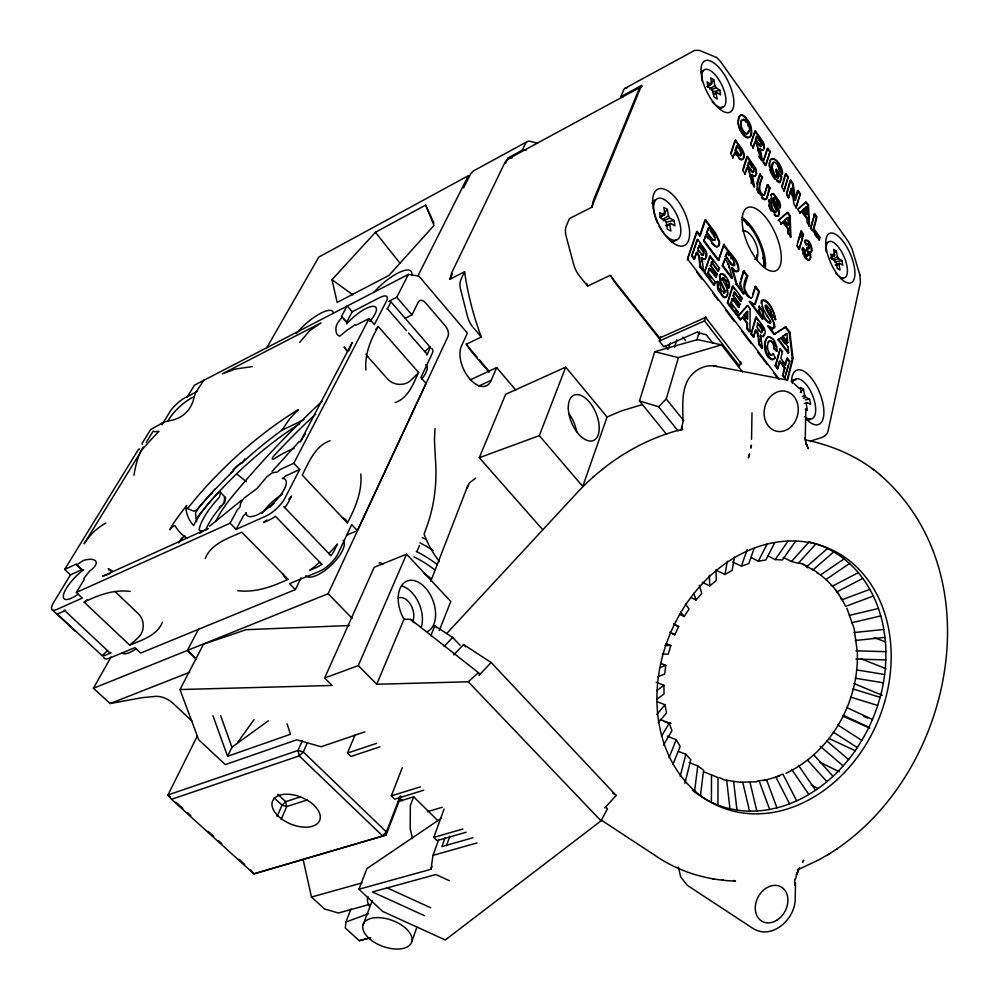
<?xml version="1.0" encoding="UTF-8"?>
<svg xmlns="http://www.w3.org/2000/svg" width="999" height="999" viewBox="0 0 999 999"><rect width="100%" height="100%" fill="white"/><g stroke="black" fill="none" stroke-linecap="round" stroke-linejoin="round"><path stroke-width="1.5" d="M868.88 727.222A139.161 123.102 -70.1 0 1 861.787 740.384L857.317 747.589A139.211 122.69 -73.1 0 1 848.588 759.527L843.181 765.908A139.273 121.903 -75.8 0 1 833.029 776.31L826.885 781.68A139.348 120.767 -77.9 0 1 815.571 790.209L808.865 794.455A139.385 119.356 -79.6 0 1 796.702 800.836L789.61 803.82A139.46 117.732 -80.8 0 1 776.935 807.854L769.655 809.452A139.448 115.872 -81.4 0 1 756.83 810.988L749.562 811.138A139.473 113.911 -81.6 0 1 736.975 810.077L729.944 808.753A139.485 111.876 -81.4 0 1 717.956 805.094L718.019 777.547L704.283 772.027M717.956 805.094L711.4 802.284L711.513 774.7M749.949 331.543L750.124 308.791L747.627 305.494L737.624 316.496L740.172 319.855L742.956 316.995L747.539 323.027L747.452 328.246L749.949 331.543L749.287 331.83L746.777 328.534L746.877 323.314L742.294 317.282L740.172 319.855M746.965 318.219L747.09 311.501M751.548 439.285L751.985 412.837M771.615 355.07L773.263 353.658L775.286 357.792L772.464 359.715A7.992 3.559 67.1 0 1 769.717 358.404C762.412 354.358 762.374 330.981 772.951 338.761A10.227 4.533 67.1 0 1 774.6 341.034L776.835 346.778L777.097 350.849L776.435 351.136L776.46 350.037M781.755 174.326L782.367 174.026C783.978 165.335 768.156 148.052 769.892 167.233A10.065 4.108 65.2 0 0 770.416 169.468A10.39 4.246 65.2 0 0 772.339 174.063L772.951 175.137A14.048 5.732 65.2 0 0 775.761 179.021L780.194 182.43L781.817 176.786L776.485 169.331L775.861 169.63L781.206 177.085L779.582 182.73M794.704 885.114L794.842 878.883M795.516 882.929L795.192 898.039C796.041 918.605 771.628 941.27 752.172 927.921L687.275 885.314L680.669 876.947L678.471 867.169M805.843 408.991L805.256 438.898L806.655 445.017L805.768 442.832L808.303 448.613L806.268 444.38M880.144 697.314A139.061 122.989 -63.8 0 0 883.403 682.804L884.639 674.487A139.023 122.328 -60.9 0 0 885.801 659.914L885.901 651.673A139.048 121.403 -58.3 0 0 884.939 637.412L883.815 629.457A138.998 120.117 -56.2 0 0 880.768 615.908L878.433 608.491A139.023 118.594 -54.6 0 0 873.338 596.041L869.867 589.36A139.023 116.821 -53.6 0 0 862.836 578.396L858.316 572.652A139.036 114.897 -53.1 0 0 849.512 563.511L844.055 558.891A139.036 112.862 -53 0 0 833.728 551.86L827.484 548.513A139.036 110.789 -53.4 0 0 815.908 543.856L812.512 542.832M776.435 351.136L773.963 348.738L773.738 346.066A4.72 2.098 67.1 0 0 773.176 344.355A4.383 1.936 67.1 0 0 772.065 342.47L771.653 341.945A4.833 2.135 67.1 0 0 770.366 340.946L768.955 341.009L768.056 342.232M777.097 350.849L774.625 348.464L774.4 345.779A4.72 2.085 67.1 0 0 773.838 344.081M779.907 206.993L778.396 200.712L773.363 194.268A6.256 2.597 65.4 0 0 772.215 193.893L771.103 194.53A8.154 3.384 65.5 0 0 770.778 195.255M769.842 320.766L770.092 321.591A2.173 0.949 66.7 0 1 770.167 322.552A2.56 1.124 66.7 0 1 769.717 323.251C765.321 321.566 762.437 315.859 762.324 311.164L758.616 306.518L759.265 306.231L759.215 308.304A9.565 4.208 66.6 0 0 760.314 313.236L763.149 318.868L749.887 301.273L753.858 304.245A7.23 3.197 66.4 0 0 755.344 303.958L759.415 291.546L755.581 286.426L754.932 286.725L758.765 291.845L754.695 304.245A7.23 3.197 66.4 0 1 753.196 304.533L749.225 301.573L762.487 319.156L759.652 313.524M779.744 208.017L780.544 206.119L779.682 201.898L773.988 193.968A6.256 2.585 65.4 0 0 772.839 193.594L771.727 194.231A8.154 3.372 65.5 0 0 771.303 195.379L771.952 200.137L776.685 209.802A2.31 0.962 65.5 0 1 776.86 210.976C776.011 213.848 773.126 209.428 772.602 208.229A4.52 1.873 65.5 0 1 772.002 206.818L771.578 203.122L769.155 200.037L768.531 200.337L770.953 203.421L771.378 207.118A4.508 1.886 65.5 0 0 771.977 208.516C772.502 209.715 775.374 214.148 776.235 211.276M769.143 162.849L769.13 166.483M761.45 145.23L760.951 146.478A2.635 1.074 64.8 0 1 760.077 146.229L755.394 140.035L756.443 136.688L757.055 136.376L761.6 143.044A2.747 1.124 64.8 0 1 761.875 143.794A2.498 1.024 64.8 0 1 762 144.268L761.563 146.166A2.635 1.074 64.8 0 1 760.689 145.916L756.006 139.735L757.055 136.376M741.083 154.258L740.534 155.694A3.534 1.474 64.7 0 1 739.522 155.557A3.372 1.411 64.7 0 1 738.91 155.045L735.239 150.225L736.6 146.041L737.225 145.729L740.621 150.574A3.759 1.573 64.7 0 1 741.32 152.023A3.571 1.498 64.7 0 1 741.508 152.61A3.372 1.411 64.7 0 1 741.683 153.446A3.546 1.486 64.7 0 1 741.708 153.946L741.158 155.382A3.534 1.474 64.7 0 1 740.147 155.245A3.372 1.411 64.7 0 1 739.535 154.733L735.863 149.912L737.225 145.729M350.949 909.015L345.904 922.015L345.329 928.009L359.203 940.696L369.63 938.036M767.045 345.966L767.007 348.988M726.523 296.503L724.862 297.64A6.831 3.084 66.1 0 1 722.951 296.89L717.707 289.398L717.07 281.706L717.744 281.406L720.217 284.378L720.953 289.523L724.312 292.969A4.033 1.823 66 0 0 724.837 292.732L725.249 291.096A2.36 1.061 66.1 0 0 725.124 290.459L720.541 280.781L720.204 275.274A8.929 4.008 66 0 1 720.803 274.138C724.512 272.14 727.085 278.371 728.546 280.869A6.681 2.997 66 0 1 729.295 283.204L729.495 286.626L728.633 288.024L726.173 285.077L726.148 282.867A2.885 1.299 66 0 0 725.636 281.381L723.663 278.671A3.984 1.786 66 0 0 722.939 278.159L722.714 278.059A2.035 0.912 65.9 0 0 722.19 278.184L722.015 278.534A2.385 1.074 65.9 0 0 722.027 279.795A2.547 1.149 65.9 0 0 722.152 280.269M729.295 287.724L726.835 284.777L726.81 282.567A2.885 1.299 66 0 0 726.298 281.081L724.325 278.359A3.984 1.786 66 0 0 723.601 277.847L723.376 277.759A2.035 0.912 65.9 0 0 722.851 277.884L722.677 278.234A2.385 1.074 65.9 0 0 722.689 279.483A2.547 1.149 65.9 0 0 722.914 280.232C724.874 284.84 731.493 293.394 725.524 297.34A6.831 3.084 66.1 0 1 723.613 296.591L718.368 289.098L717.744 281.406M802.946 248.626L804.545 250.512L804.869 253.609A2.61 1.074 66.2 0 0 805.469 254.857L805.656 255.12A2.735 1.124 66.2 0 0 806.63 256.031L807.804 255.457L808.016 253.446A3.347 1.386 66.2 0 0 807.729 252.248M805.806 258.579A6.681 2.76 66.2 0 0 807.067 259.678L807.866 260.052A8.267 3.409 66.2 0 0 809.202 259.977L810.289 257.817L809.814 254.121A5.07 2.085 66.2 0 0 808.815 251.873L809.427 251.586A5.07 2.085 66.2 0 1 810.439 253.846L810.913 257.53L809.814 259.69A8.267 3.409 66.2 0 1 808.491 259.765L807.691 259.403A6.681 2.76 66.2 0 1 806.43 258.291L802.971 251.411A8.317 3.422 66.2 0 1 802.697 249.513L802.771 247.402L805.169 250.225L805.494 253.321A2.61 1.074 66.2 0 0 806.093 254.57L806.28 254.845A2.735 1.124 66.2 0 0 807.254 255.756L808.428 255.182L808.641 253.159A3.347 1.374 66.2 0 0 808.353 251.973A2.285 0.937 66.2 0 0 808.116 251.361A2.448 0.999 66.2 0 0 807.629 250.524L806.593 249.388L806.493 250.187M769.155 200.037L769.342 204.982A7.355 3.059 65.5 0 0 770.179 207.555L776.248 215.809A6.943 2.897 65.5 0 0 777.559 216.221L777.921 216.159A8.679 3.609 65.5 0 0 778.795 215.484L779.395 212.4A6.981 2.91 65.5 0 0 778.795 209.453L774.125 199.912A2.635 1.086 65.4 0 1 773.875 199.188A2.148 0.887 65.4 0 1 773.763 198.289L773.975 197.727A1.861 0.774 65.4 0 1 774.462 197.69L777.11 200.774L777.971 204.67L780.369 207.717M434.99 428.596L434.44 439.772L435.364 458.341A257.705 193.769 29.9 0 1 426.573 527.247L424.088 534.078A125.15 97.952 18.2 0 0 434.278 554.445L439.335 561.663M699.412 795.416L694.517 791.882L697.752 765.933L689.085 762.474M146.179 442.557L153.209 431.143A35.727 10.127 -42.8 0 0 157.879 431.406L158.978 431.256A174.775 54.108 -43 0 0 142.045 449.737L84.116 543.768C89.573 535.364 96.803 527.847 105.744 523.176M795.666 878.733L796.927 873.326L796.378 875.062L799.562 867.844L798.001 869.667L818.93 859.814L828.77 854.145M453.733 654.894L463.573 644.555L491.146 662.512L616.158 795.466L604.845 807.866L605.619 806.817L607.492 808.79L601.036 820.853L445.292 939.972L382.704 911.45L358.903 889.247L430.981 869.28L433.017 855.344L438.573 839.897M660.876 663.461L665.846 665.359L664.622 674.125L657.517 676.822M761.738 300.05C769.205 301.486 774.924 312.175 775.037 319.792L775.686 319.505C769.442 291.708 751.273 294.905 770.753 321.303A2.173 0.949 66.8 0 1 770.816 322.265A2.56 1.124 66.7 0 1 770.366 322.977C765.971 321.266 763.086 315.572 762.986 310.876L759.265 306.231M133.966 475.274C135.527 465.771 138.374 453.446 143.419 447.065M727.21 294.106L726.91 295.579M740.084 281.718L740.097 286.301M716.246 570.342L725.062 574.475L727.297 561.213M734.452 557.155L732.142 570.429L725.062 574.475M224.176 501.098L224.6 498.726M764.36 333.703L763.174 336.613L760.651 336.176M728.633 288.024L728.771 284.253M761.213 300.961L761.188 303.471M705.756 257.705L705.843 253.222M753.571 171.503L752.971 172.465A2.66 1.111 65 0 1 752.185 172.19L747.402 165.946L748.488 162.475L749.113 162.163L753.745 168.893A2.797 1.161 65 0 1 754.033 169.668L753.596 172.153A2.66 1.111 65 0 1 752.809 171.878L748.026 165.634L749.113 162.163M734.228 265.235C730.981 268.107 727.821 257.255 725.311 256.431L727.172 252.223C735.714 259.765 739.21 275.886 725.961 256.131L727.172 252.223M786.912 380.669L792.369 358.778L789.21 332.48L785.226 327.16L773.988 334.403L767.682 326.036L771.84 329.158M787.587 380.394L793.031 358.504L789.859 332.205L785.876 326.873L785.226 327.16M756.693 183.841L759.128 175.612M785.851 374.2L787.986 365.696M818.905 240.147L820.129 237.462L813.898 228.796L816.945 216.933L814.709 213.798L810.776 226.898M785.451 378.171L783.154 375.162L785.039 367.707L780.069 361.176L779.407 361.451L784.377 367.994L782.492 375.437L784.789 378.446L789.709 361.176L787.437 358.179L786.787 358.454L785.089 365.159L787.437 358.179M684.877 783.303L690.821 759.677A109.378 56.581 72 0 1 685.851 754.22L678.446 751.41M680.232 776.31L685.863 754.17M738.336 118.144L738.211 125.062M780.069 361.176L777.497 368.881L779.407 361.451M777.497 368.881L775.187 365.846L780.231 348.639L782.517 351.648L780.793 358.354L785.751 364.885M819.53 239.872L811.026 228.047L814.709 213.798M778.171 368.606L775.861 365.572L780.231 348.639M820.129 237.462L819.517 237.75L813.286 229.071L816.333 217.22L814.098 214.086M748.513 130.944L746.79 133.928A6.831 2.81 64.5 0 1 745.254 133.679A5.919 2.435 64.5 0 1 743.893 132.555A7.243 2.985 64.5 0 1 742.557 130.794L741.133 127.934A6.956 2.86 64.5 0 1 740.421 125.087L741.071 120.604L743.393 119.418M802.547 238.137L799.088 249.201L802.547 238.137L800.249 234.952L799.625 235.24L801.922 238.424M802.959 234.49L802.322 236.925L803.583 234.203L801.285 231.019L800.661 231.306L802.959 234.49L803.583 234.203M797.839 241.97L799.275 236.588M796.777 246.016L800.249 234.952M800.024 233.741L801.285 231.019M467.207 488.024L469.355 482.929L475.786 478.046M796.265 206.693L800.336 193.681L798.076 190.509L797.464 190.797L794.879 200.2L792.494 183.853L790.109 180.507L790.721 180.22L793.106 183.554L795.491 199.912L798.076 190.509M795.878 208.104L800.336 193.681M223.976 502.285L223.301 503.371M753.421 337.25L756.056 329.807L758.328 333.841L759.727 344.38L762.487 348.002L761.825 348.289L759.065 344.667L757.667 334.128L755.394 330.107L753.421 337.25L751.061 334.153L755.731 317.382L756.393 317.095L763.985 327.697A4.833 2.148 66.8 0 1 764.597 329.233C766.245 332.043 764.235 339.585 760.576 335.202L760.227 336.476M786.912 195.642L788.461 197.777L791.046 188.486M788.461 197.777L791.67 188.199L794.018 204.37L796.49 207.817M751.061 334.153L756.393 317.095M786.55 193.169L790.109 180.507M790.721 180.22L786.762 194.281L789.073 197.49M740.734 361.875L739.535 366.183L704.507 320.866L705.831 316.621M784.277 190.809L788.261 176.773L785.963 173.564L781.967 187.587L784.277 190.809L783.666 191.109M752.796 294.205L754.083 289.71M755.581 286.426L752.434 297.215L750.973 298.127L747.801 295.042L744.779 289.46L744.592 286.763L747.677 275.874L743.805 270.692L740.634 279.558M784.053 189.698L788.261 176.773M781.742 186.488L785.351 173.863L787.649 177.06M741.333 300.974L734.627 292.108L733.965 292.407L740.671 301.273L742.132 298.226L733.066 286.226L732.404 286.526L727.434 303.134L736.825 315.459L738.298 312.35L731.343 303.197L732.729 298.489L739.085 306.855L738.423 307.143L732.067 298.776L732.729 298.489M782.367 174.026L779.907 171.341L778.795 166.845A5.982 2.435 65.1 0 0 777.622 164.885L775.436 162.575A6.319 2.572 65.1 0 0 773.913 162.188C769.68 164.448 771.578 170.954 773.738 174.213A7.617 3.109 65.2 0 0 775.049 175.961L777.684 178.022L778.833 175.886L775.798 171.653L776.485 169.331M777.684 178.022L778.833 175.886M747.677 275.874L747.027 276.174C742.157 282.542 742.781 296.091 751.385 298.276M738.423 307.143L739.897 304.071L733.553 295.716L734.627 292.108M739.085 306.855L739.897 304.071M740.671 301.273L742.132 298.226M721.503 344.855L697.427 339.598L654.757 351.71L639.472 400.986L658.566 406.743L666.258 398.951L678.421 357.617L721.503 344.855L742.457 371.94M764.809 192.919L767.17 184.94L767.794 184.64L770.154 187.899L769.53 188.199C767.594 190.097 768.331 202.635 762.899 199.038M770.154 187.899L766.595 198.913L764.16 199.188L758.978 192.819L756.992 186.776L760.139 174.038L762.512 177.322C760.314 182.705 757.279 190.285 762.886 194.793M767.794 184.64L764.535 194.967A3.447 1.436 65.3 0 1 764.085 195.292L763.436 195.155A3.447 1.436 65.3 0 1 762.974 194.805M743.805 270.692L740.471 283.878L742.719 291.159A15.659 6.918 66.2 0 0 744.18 293.718L736.875 284.016L732.392 267.894L731.743 268.194L736.213 284.315L743.518 294.006A15.659 6.918 66.2 0 1 742.07 291.458L741.408 290.097M733.291 306.93L730.669 303.484L732.067 298.776M733.965 292.407L732.891 296.016L733.553 295.716M727.434 303.134L733.066 286.226M763.011 162.387L767.844 148.189L770.167 151.448L765.359 165.659L763.798 163.474M762.512 177.322L761.887 177.635C759.69 183.004 756.643 190.597 762.262 195.092A3.459 1.449 65.3 0 0 762.811 195.467L764.347 194.33M770.167 151.448L765.983 165.347L763.636 162.075M665.871 643.531L670.804 645.554L668.269 654.17L662.325 654.058M763.86 159.603L767.232 148.501L769.555 151.748M718.693 271.041L711.85 262L711.188 262.312L718.031 271.341L719.53 268.306L710.301 256.081L709.64 256.393L704.37 272.839L713.935 285.389L715.471 282.317L708.366 272.977L709.852 268.319L716.32 276.835L715.646 277.148L709.178 268.619L709.852 268.319M722.364 265.946L725.137 258.803L728.92 264.86L732.217 277.847L731.568 278.147L722.364 265.946L725.137 258.803M716.32 276.835L717.17 274.088L710.714 265.572L711.85 262M696.84 339.935L699.362 331.83M753.283 146.741L754.67 142.345L755.294 142.033L757.042 144.63A3.584 1.474 64.8 0 1 757.717 146.179L759.565 156.418L762.362 160.315L761.75 160.614L758.94 156.718L759.565 156.418M745.117 173.202L746.653 168.332L747.277 168.019L749.075 170.654A3.646 1.536 64.9 0 1 749.762 172.228L751.61 182.705L754.47 186.651L753.845 186.95M752.834 148.214L755.294 142.033M744.742 174.425L747.277 168.019M718.83 259.203L724.05 244.318C728.196 252.685 739.485 259.728 738.785 270.205A6.606 2.922 65.9 0 1 738.136 271.316L735.726 271.041L732.392 267.894M715.896 246.728A8.891 3.959 65.4 0 0 716.733 246.953L718.318 246.154L718.943 243.868A7.018 3.122 65.4 0 0 718.693 241.383L716.146 235.277L704.919 219.955L705.581 219.643L715.659 233.229L719.355 241.084A7.018 3.122 65.4 0 1 719.592 243.569L718.98 245.854L717.394 246.641A8.891 3.959 65.4 0 1 716.096 246.216A12.575 5.594 65.3 0 1 713.298 243.906L706.318 234.952L705.656 235.264L703.708 241.221L718.368 260.664L724.05 244.318M750.886 143.531L754.37 132.492M742.756 169.655L746.378 158.217M750.449 144.905L755.431 130.807L763.248 142.183A4.77 1.948 64.8 0 1 763.923 143.694L764.46 148.277L762.736 150.437M753.671 185.689L751.598 174.65L753.321 175.437A6.069 2.535 65 0 0 754.37 176.111A5.844 2.435 65 0 0 755.269 176.236L756.743 173.676L756.118 169.505A4.845 2.023 65 0 0 755.444 167.969L747.452 156.481L742.944 170.779L745.366 174.113M843.069 715.222L868.918 727.247L872.439 719.48A139.123 123.252 -66.9 0 0 877.671 705.444L880.119 697.302L852.896 688.948M711.251 277.947L707.704 273.289L709.178 268.619M704.37 272.839L710.301 256.081M674.475 347.078L676.835 339.785M735.102 152.285L732.742 157.917L735.102 152.285C736.513 154.483 742.12 163.861 744.205 157.367C745.167 150.387 738.686 145.404 735.564 140.022L734.952 140.335C737.699 144.218 748.838 156.406 740.896 159.965M668.468 348.489L670.379 342.657M714.61 240.272C711.063 241.808 708.953 233.991 706.53 232.605L708.716 227.61C716.832 234.353 718.293 249.45 707.18 232.292L708.716 227.61M703.708 241.221L706.318 234.952M694.118 259.365L697.077 252.085L699.437 256.256L700.711 266.845L703.608 270.654L702.946 270.954L700.049 267.158L698.776 256.568L696.415 252.397L694.118 259.365L691.645 256.119L697.065 239.772L697.727 239.46L705.694 250.549A4.958 2.248 65.4 0 1 706.305 252.135C708.129 255.232 705.394 262.412 701.835 257.767L701.173 258.079M699.288 245.392L697.976 249.363L702.247 254.757A2.585 1.174 65.4 0 0 703.096 255.182A2.835 1.286 65.4 0 0 703.333 255.132L704.058 252.934A2.66 1.199 65.4 0 0 703.608 251.411A3.384 1.536 65.4 0 0 702.759 250.012L699.288 245.392L697.752 248.351M730.756 153.122L734.477 141.758M735.564 140.022L730.918 154.221L733.366 157.605M699.662 235.851L700.324 235.539L697.252 231.468L696.59 231.78L699.662 235.851L704.445 221.403M700.324 235.539L705.581 219.643M691.645 256.119L697.727 239.46M712.774 343.107L706.33 334.802L696.64 332.28L663.873 346.803L659.315 341.046L660.726 336.8M687.737 258.329L696.59 231.78M687.237 259.802L697.252 231.468M732.704 562.025L741.445 566.146L747.165 549.612M607.067 417.008L582.767 486.451L539.31 435.639L565.734 367.12L607.067 417.008L621.428 410.889L642.207 404.645M754.12 548.376L748.813 563.536L741.445 566.146M411.75 941.72L416.958 927.072M446.491 845.678L449.862 836.2M444.992 837.961L441.908 846.603L472.927 837.761M430.981 869.28L432.018 866.37M466.158 832.229L437.038 840.609L433.778 837.424L444.056 809.053M348.776 350.861L352.197 342.495L300.15 441.983L305.282 434.09M437.849 820.616L413.673 796.802L410.327 805.606L410.214 828.795L412.512 838.561M362.949 925.186L372.327 900.499M400.949 796.353L386.026 835.077L253.921 873.863L171.516 799.312L167.969 794.967L197.365 735.901M162.362 622.315C157.168 635.626 141.596 640.159 129.695 645.129L84.178 602.197A39.798 12.288 -44.8 0 0 87.2 599.675M430.756 581.306L468.019 485.127M400.224 796.078L386.388 831.955L386.026 835.077L253.921 873.863L250.437 869.605M358.903 889.247L366.933 868.568L441.496 818.156M423.738 790.197L394.655 799.188L391.296 795.903L402.31 767.669M205.294 558.391C211.276 543.543 228.496 538.161 241.758 532.192L288.037 579.295C272.452 586.7 255.245 592.857 237.712 590.684M439.248 630.506L450.811 601.498L406.568 554.158L374.175 567.307L324.638 678.009L332.118 685.451L179.982 689.547L198.714 739.797L225.299 764.597L296.765 739.797L321.129 746.753L364.86 731.855M673.001 764.285L680.157 746.378L676.236 739.76L667.295 736.151M419.455 545.466L416.97 551.598M430.806 635.739L434.79 625.811L452.697 637.474L460.089 645.292M669.03 757.629L676.236 739.76M680.931 430.419L682.966 422.115C683.066 405.319 679.894 383.616 695.104 371.665C701.123 366.708 709.477 364.435 717.082 366.533M806.593 249.388L807.404 247.402L809.302 248.526L809.615 246.666A2.198 0.899 66.2 0 0 809.34 245.766A1.948 0.799 66.2 0 0 809.14 245.292L809.015 245.08A2.597 1.061 66.2 0 0 808.765 244.68A2.198 0.899 66.2 0 0 807.966 243.943L806.243 244.892L804.782 242.507M542.544 529.495L479.295 457.717L505.644 394.293L565.734 367.12M796.99 873.238L798.613 869.642M379.957 746.815L350.936 756.468L347.477 753.071L355.132 734.814M324.638 678.009L358.291 665.596L376.723 684.253L404.033 619.168A27.273 17.133 69.3 0 1 404.283 582.654A27.273 17.133 69.3 0 1 431.593 597.277A27.273 17.133 69.3 0 1 427.335 631.643M623.276 96.816A192.57 89.423 65.6 0 0 620.829 96.666L623.601 90.097A14.935 6.681 63.1 0 1 627.085 87.837M515.809 390.097L496.665 367.582L491.208 380.319L478.608 386.113M358.291 665.596L406.568 554.158M281.169 819.292L286.75 806.543L285.664 801.66L277.797 794.267M307.068 743.443L303.309 751.96L299.225 755.893L171.516 799.312M277.048 816.495L282.03 805.182L285.664 801.66L300.449 796.902M302.422 740.509L298.002 750.449L299.225 755.893L382.455 835.801L386.388 831.955L303.309 751.96L298.002 750.449L167.969 794.967L170.255 797.04M669.992 632.579L674.874 634.752L678.646 626.573L673.676 623.888M203.946 380.082L195.305 393.219A22.015 6.244 -42.8 0 1 194.156 396.803C191.808 410.214 181.656 419.343 168.244 420.879A22.015 6.244 -42.8 0 1 164.523 421.803L150.612 429.582L141.97 443.656L142.42 444.455M346.703 535.114L357.355 530.594L425.961 383.366L420.891 377.585L432.03 353.908A16.096 5.557 -41.1 0 0 431.356 348.426M191.845 720.928L173.676 703.908A32.455 24.363 71.1 0 0 154.62 696.453L141.995 697.677L110.127 703.533L93.444 688.286L328.134 593.731L447.989 336.463A8.004 4.545 63.8 0 0 445.354 325.974L425.686 302.984A8.079 4.608 63.2 0 0 418.381 301.923L411.975 314.86L405.045 318.331M806.243 244.892L807.354 244.231M330.082 440.771C315.122 445.766 308.816 462.387 302.26 475.124L347.377 522.902C355.394 507.967 362.275 491.333 360.826 474.026M375.761 329.295A38.124 12.013 -41.2 0 0 378.346 326.561L418.593 372.49C413.349 383.678 408.141 398.401 395.055 402.572M481.293 337.038A185.477 95.155 65.3 0 1 464.61 271.778L460.889 279.62A15.672 8.604 63.6 0 0 460.626 289.423L467.532 316.558A15.697 8.666 64.1 0 0 473.039 327.297L481.293 337.038L466.121 344.293L477.222 357.305M505.531 163.399L508.216 157.805L522.327 150.15L525.462 143.556A14.386 7.118 62.5 0 1 530.469 141.371L537.562 143.294M212.924 715.659L227.597 756.293L231.918 747.24L268.256 720.841M452.335 273.776L449.65 279.37L464.61 271.778M103.746 657.267A16.871 5.694 -45.4 0 0 109.44 658.191L134.877 647.664L140.609 653.071L295.379 589.585L301.086 577.797M418.032 275.687L468.369 175.674L318.806 257.08L266.258 348.639M463.661 187.837L470.666 173.913L473.264 171.016L526.985 141.746M738.661 117.308L740.072 115.484A12.175 5.007 64.5 0 1 742.269 115.397L745.341 117.795L748.676 122.677A9.915 4.071 64.5 0 1 750.137 126.061C751.473 129.62 752.434 138.037 747.027 138.012M388.449 301.473L396.765 297.227L408.416 274.375L418.843 276.061L467.37 333.129L461.625 345.741A24.426 13.736 64.8 0 0 469.542 378.609A24.426 13.736 64.8 0 0 491.208 380.319M378.346 326.561C370.579 339.585 364.548 354.508 365.934 369.942M387.113 309.44L389.473 304.832A16.334 5.145 -41 0 0 390.459 301.298L429.895 346.84A16.109 5.532 -41.1 0 1 429.033 350.449L426.823 355.12A32.055 11.039 -41.3 0 0 424.762 351.673L408.554 333.004M369.78 321.491A23.514 7.355 -41.2 0 0 372.34 306.381A23.514 7.355 -41.2 0 0 346.628 323.913A2.06 0.637 -41.3 0 0 346.953 322.577A2.06 0.637 -41.3 0 1 346.815 321.878L352.222 311.738L379.595 297.665A16.359 5.107 -41 0 1 386.376 301.261L374.375 324.563L369.106 318.556L293.806 463.249L299.7 469.493L284.99 498.064A18.506 6.419 -43.3 0 1 265.834 516.133L236.164 529.383L230.107 523.226L76.374 592.457L82.33 598.076L57.068 609.353A17.17 5.245 -44.9 0 1 53.759 602.247L70.43 574.9L81.394 569.855A2.148 0.649 -44.6 0 1 82.105 570.029A2.148 0.649 -44.6 0 0 83.529 569.755A24.538 7.517 -44.7 0 0 63.486 594.88A24.538 7.517 -44.7 0 0 78.484 593.955M751.148 557.542L758.328 561.151L767.344 543.681M179.982 689.547L203.509 644.18L246.129 629.682L349.5 625.536M774.824 542.594L765.758 560.039L758.328 561.151M195.854 658.566L187.387 650.436L198.539 629.183M196.691 521.678A241.071 81.356 -41.4 0 1 195.604 512.774L197.49 509.415A170.292 59.553 -43.3 0 1 232.705 471.578L236.563 466.296L242.108 462.762A170.292 59.553 -43.3 0 1 281.893 430.244L303.983 419.642M236.164 529.383L243.057 516.458A2.323 0.799 -43.5 0 1 244.505 514.81A2.323 0.787 -43.5 0 0 246.141 512.537A26.236 8.991 -43.2 0 0 272.44 504.058A26.236 8.991 -43.2 0 0 282.342 478.434A2.31 0.787 -42.9 0 0 284.703 476.935A2.31 0.787 -42.9 0 1 286.426 475.599L299.7 469.493M769.779 160.502C775.624 154.87 781.455 167.695 781.78 173.114M230.107 523.226L237.05 510.314A2.335 0.787 -43.5 0 1 238.499 508.666A2.323 0.787 -43.5 0 0 240.16 506.393A26.286 8.904 -43.2 0 1 241.346 501.723L244.093 498.064L257.193 488.399L266.721 476.898L271.703 473.164A26.286 8.904 -43.2 0 1 276.448 472.24A2.31 0.774 -42.9 0 0 278.808 470.729A2.31 0.787 -42.9 0 1 280.544 469.393L293.806 463.249M178.721 542.894L180.22 540.222A3.909 1.286 -44 0 1 185.252 536.201M93.444 688.286L111.039 657.017M663.486 745.154L671.952 730.669L669.218 723.126L660.214 719.467M661.475 736.251L669.218 723.126L670.991 723.301L667.969 722.814M76.374 592.457L83.904 579.932A2.198 0.674 -44.7 0 0 84.016 578.958A2.198 0.674 -44.7 0 1 84.69 577.235A24.588 7.443 -44.7 0 0 89.423 571.203C101.124 563.074 96.841 556.605 83.516 560.414A24.588 7.443 -44.7 0 0 77.76 564.26A2.148 0.649 -44.5 0 1 76.336 564.535A2.148 0.637 -44.6 0 0 75.637 564.373L64.673 569.442L70.43 574.9M281.893 430.244L289.56 418.943L298.364 409.627A159.34 54.758 -43.2 0 0 188.561 507.292A2.622 1.199 -63 0 1 187.949 507.904L186.313 508.229L194.056 511.213L197.49 509.415M187.325 396.99L194.48 385.152L408.416 274.375M161.938 424.775L169.643 412.15A15.16 4.308 -42.8 0 1 185.277 397.627L197.14 391.521M299.75 342.295L309.64 330.731L321.054 322.839L222.315 373.838L235.277 369.081L252.422 366.571M705.469 258.416L704.095 259.665L701.947 258.816M64.673 569.442L138.486 449.325L139.648 448.963M679.395 614.223L684.203 616.508L689.085 609.04L685.401 604.045M768.194 556.031L775.187 559.577L788.373 540.621M761.75 160.614L759.515 148.614L761.201 149.388A5.969 2.435 64.8 0 0 762.225 150.075A5.757 2.348 64.8 0 0 763.111 150.212L763.948 147.49L763.311 143.993A4.77 1.948 64.8 0 0 762.637 142.482L754.807 131.119L755.431 130.807M795.666 541.071L782.442 559.977L775.187 559.577M237.687 742.394L253.996 719.717M775.286 357.792L773.126 359.428A7.992 3.546 67.1 0 1 770.391 358.129C765.197 352.772 762.911 342.932 767.969 336.875M773.263 353.658L772.277 354.795L770.766 354.67A3.946 1.748 67.1 0 1 769.892 353.883C766.945 350.749 766.033 341.358 771.028 340.659A4.833 2.135 67.1 0 1 772.314 341.67L772.726 342.182A4.383 1.936 67.1 0 1 773.838 344.081M681.63 429.657L682.379 428.971M746.166 318.531L743.818 315.447L746.265 312.487M744.48 315.16L747.751 311.213L747.602 319.268L744.48 315.16L743.818 315.447M658.154 722.851L666.508 712.999L665.047 704.782L657.379 701.76M299.288 441.408L272.09 471.428M656.668 714.56L665.047 704.782M707.692 86.901L713.773 79.87L710.639 77.81L711.675 83.616A5.307 2.198 63.9 0 0 710.988 84.415L707.192 86.713M737.624 316.496L747.627 305.494M691.233 597.652L695.953 600.049L701.773 593.518L699.35 585.302M660.327 217.395L667.369 209.403L663.823 207.455L664.884 214.011A5.782 2.66 64.7 0 0 664.073 215.022M783.154 557.43L791.508 561.45L809.04 541.92L811.35 542.519M815.908 543.856L798.351 563.324L791.508 561.45M702.871 255.332L703.396 253.247A2.66 1.199 65.4 0 0 702.946 251.723A3.384 1.536 65.4 0 0 702.097 250.324L698.626 245.704M425.649 205.082L434.016 225.449L388.923 275.437L337.138 302.435L331.993 279.72L375.437 232.292L425.649 205.082L433.866 223.052M773.351 162.5L772.065 167.407L774.35 173.913A7.617 3.109 65.2 0 0 775.674 175.662L778.296 177.722M220.242 506.755L220.429 506.555A50.512 17.07 -43.5 0 1 221.366 505.494M446.59 633.653L576.573 493.344C604.994 462.574 641.82 439.198 682.679 429.208L681.443 429.845L681.93 429.433M833.316 254.233L836.313 251.024L833.578 249.425L834.714 255.157M491.146 662.512L479.058 675.287L479.907 674.225L478.434 672.664L410.701 619.405L404.033 619.168M444.13 646.44L452.697 637.474M800.224 392.332L803.458 388.948L800.411 387.512L801.36 392.669M802.11 211.101L799.562 213.237L802.11 211.101L806.867 217.745L807.042 222.502L809.465 225.861L808.84 226.149M802.884 210.077L806.468 206.968L806.742 214.31L806.118 214.598L802.884 210.077L806.468 206.968M783.403 221.766L780.756 223.976L783.403 221.766L788.311 228.534L788.461 233.416L790.946 236.85L790.321 237.138L789.485 215.821L787.15 212.6L778.221 220.492M102.16 655.719L107.567 650.636A33.442 11.289 -45.1 0 0 111.039 652.884L106.006 654.982A16.896 5.669 -45.4 0 1 102.16 655.719L56.843 613.523A17.145 5.27 -45 0 0 60.614 612.662L65.622 610.439A33.941 10.502 -44.8 0 1 64.186 610.114M424.762 351.673L429.895 346.84M784.24 220.692L787.974 217.47L788.199 225.012L787.574 225.299L784.24 220.692L787.974 217.47M376.723 684.253L468.281 681.793L478.434 672.664M798.176 208.866L805.619 202.223L807.879 205.382L808.778 224.663M790.946 236.85L790.097 215.534L787.774 212.3L778.858 220.205L781.38 223.676M798.501 562.674L803.908 564.572L806.767 566.645L827.484 548.513M220.042 506.955L219.218 507.554M833.728 551.86L813.024 569.917L802.896 564.16M241.546 500.299L209.59 526.148M593.131 477.122L593.806 476.573M601.873 469.755L602.597 469.155M702.272 582.317L709.727 585.889L716.295 580.519L715.983 569.767M657.067 699.238L664.035 693.955L663.91 685.314L656.206 682.205M656.942 690.534L663.91 685.314M782.379 336.675L786.875 333.579L787.724 342.62L787.062 342.907L782.379 336.675L786.875 333.579M778.071 339.81L781.23 337.699L788.111 346.84L788.648 352.697L787.999 352.972L778.071 339.81L781.23 337.699M827.771 854.769C951.46 779.657 996.303 576.286 880.169 474.925M816.782 572.539L820.554 574.962L844.055 558.891M820.554 574.962L826.023 579.52L849.512 563.511M773.988 334.403L785.876 326.873M836.425 849.237L837.362 848.638M707.255 86.389L711.675 83.616M709.527 88.986L714.809 85.677L713.773 79.87M199.788 533.266L202.859 531.343M210.364 494.293L212.263 493.144M660.127 216.82L664.884 214.011M662.499 219.455L668.431 215.946L667.369 209.403M660.002 217.307L664.073 215.022L659.677 212.637L660.539 217.994L664.947 220.379A5.782 2.66 64.7 0 0 666.258 222.54L667.332 229.146L670.878 231.044L669.817 224.463A5.782 2.66 64.7 0 0 670.616 223.439L674.949 225.786L674.075 220.454L669.742 218.107A5.782 2.66 64.7 0 0 668.431 215.934M804.807 240.334C809.215 239.91 811.313 246.703 811.425 250.399A6.556 2.685 66.2 0 1 810.963 251.91A5.669 2.323 66.2 0 1 810.401 252.297M624.999 88.312L694.667 50.4L699.325 50.362L716.758 57.53L720.666 61.726L848.438 241.671L852.047 248.826L859.964 275.225M832.204 259.603L837.437 256.755L836.313 251.024M620.829 96.678L641.545 85.439L591.595 207.33L569.455 218.569L566.133 226.448A16.309 8.129 64.1 0 0 566.208 236.488L573.738 264.585A16.334 8.192 64.5 0 0 579.395 275.824L587.637 286.114L610.102 275.362L659.652 337.987L705.644 317.407L741.583 363.973M508.916 158.566L642.232 86.251M858.316 572.652L832.467 586.101L830.768 584.74M826.023 579.52L832.467 586.101A108.354 84.341 -2 0 1 837.012 591.795L862.836 578.396M203.871 530.694L208.129 528.521L102.485 576.311L110.24 573.563M369.106 318.556L356.556 324.937A2.11 0.662 -41.3 0 1 355.582 324.987A2.11 0.662 -41.3 0 0 353.871 325.524A23.551 7.28 -41.2 0 1 347.764 329.67L339.81 336.176C334.927 335.189 335.152 326.798 337.437 323.326A23.551 7.28 -41.2 0 1 341.458 318.082A2.06 0.624 -41.3 0 0 341.783 316.745A2.06 0.624 -41.3 0 1 341.658 316.059L347.115 305.931L352.222 311.738M786.088 773.263C831.056 751.897 859.09 701.748 857.317 652.459M830.381 257.992L834.165 256.081A4.995 1.998 66.5 0 1 834.714 255.157M802.297 396.566L804.645 395.379L803.458 388.948M735.239 150.225L735.863 149.912M747.452 156.481L746.827 156.781L754.819 168.282A4.845 2.023 65 0 1 755.506 169.818L756.118 173.988L754.645 176.536M747.402 165.946L748.026 165.634M760.139 174.038L759.515 174.338L761.887 177.635M750.986 183.017L751.61 182.705M799.325 868.905L797.502 869.792L798.513 869.305M706.53 232.605L707.18 232.292M770.953 203.421L771.578 203.122M807.879 205.382L808.491 205.095L806.23 201.935L797.726 209.528L800.174 212.937M700.049 267.158L700.711 266.845M806.867 217.745L806.255 218.032L801.485 211.388M725.311 256.431L725.961 256.131M788.311 228.534L787.687 228.821L783.591 223.189M710.052 265.884L710.714 265.572M470.217 379.857L496.665 367.582M711.251 89.873L715.996 87.687L719.829 90.185L720.666 94.905L716.832 92.42L713.274 94.056M788.461 233.416L787.836 233.704L787.724 230.045M707.704 273.289L708.366 272.977M718.88 268.619L719.53 268.306M811.026 228.047L810.414 228.321L812.112 230.694M717.17 274.088L716.508 274.4L711.9 268.319M714.797 282.617L715.471 282.317M720.217 284.378L719.555 284.678L717.07 281.706M807.404 247.402L806.78 247.69L808.453 248.963L808.953 246.728A2.148 0.887 66.2 0 0 808.815 246.266M726.173 285.077L726.835 284.777M736.213 284.315L736.875 284.016M730.669 303.484L731.343 303.197M758.765 291.845L759.415 291.546M659.315 341.046L704.507 320.866M84.178 602.197C98.252 594.88 114.123 589.348 130.195 591.42M738.298 312.35L737.637 312.65L735.901 310.364M749.462 309.078L750.124 308.791M762.324 311.164L762.986 310.876M746.877 323.314L747.539 323.027M746.777 328.534L747.452 328.246M713.423 94.405L716.146 93.219A5.307 2.198 63.9 0 0 716.832 92.42M663.348 220.854L669.742 218.107M759.065 344.667L759.727 344.38M789.21 332.48L789.859 332.205M665.484 225.637L670.604 223.439M773.963 348.738L774.625 348.464M787.449 347.115L788.111 346.84M781.855 351.935L782.517 351.648M791.97 358.241L792.632 357.967M775.187 365.846L775.861 365.572M792.369 358.778L793.031 358.504M789.048 361.451L789.709 361.176M784.377 367.994L785.039 367.707M782.492 375.437L783.154 375.162M834.327 260.277L838.523 258.616L841.857 260.552L842.781 265.21L839.447 263.286L835.239 264.947M110.127 703.533L189.773 672.24M666.133 225.886L669.817 224.463M810.464 441.57C815.921 438.149 826.51 438.723 828.096 430.794L860.414 282.48L859.914 275.025M840.534 598.438L842.169 599.712L869.867 589.36M873.338 596.053L845.666 606.343L842.169 599.712M369.543 904.382L338.424 913.024L324.475 908.94L311.476 897.04L303.321 860.389M660.177 667.444L665.846 665.359M479.295 457.717L539.31 435.639M345.904 922.015L368.569 913.723M803.321 398.264L805.843 397.352L809.565 399.088L810.539 404.32L806.805 402.597L804.282 403.496M836.188 265.16L838.91 264.198A4.995 1.998 66.5 0 0 839.447 263.286M227.597 756.293L290.472 734.265L287.075 723.776M347.477 753.071L376.498 743.381M779.395 776.073L763.76 780.669M307.467 799.912L286.75 806.543L282.03 805.182L274.138 797.776M379.033 562.887L380.981 563.011L382.754 564.56M391.296 795.903L420.367 786.862M397.639 801.735L413.673 796.802M772.627 329.183C778.184 321.666 765.434 313.536 765.147 305.694A1.711 0.749 66.6 0 1 765.546 305.469L767.319 306.818M427.322 811.737L442.245 807.254M433.778 837.424L462.899 828.995M433.017 855.344L476.96 842.944M311.476 897.04L361.988 882.929M359.203 940.696L370.716 937.674M849.437 615.359L878.433 608.491M851.797 622.739L880.768 615.908M767.794 336.925L770.217 337.25M712.312 91.883L719.829 90.185M666.57 222.078L674.075 220.454M834.64 262.063L841.857 260.552M805.244 399.937L809.565 399.088M198.314 507.667L198.913 507.242A171.229 59.89 -43.3 0 1 215.272 488.836M757.23 781.031L766.57 779.832L776.935 807.854M854.058 632.567L883.815 629.457M855.231 640.484L884.952 637.399M740.596 782.167L756.78 781.817M855.956 650.849L885.901 651.673M855.906 659.065L885.826 659.902M664.884 645.366L670.804 645.554M601.398 820.191L660.614 859.065C683.004 873.039 709.14 880.319 735.451 881.093L733.453 880.481L734.452 881.106M719.542 777.622L724.387 779.932L740.584 782.379M712.499 878.783L714.297 879.033M721.852 880.032L723.626 880.269M856.555 669.917L884.639 674.487M855.294 678.209L883.378 682.804M713.548 365.859L786.775 379.957M735.976 271.778L737.487 271.616A6.606 2.922 65.9 0 0 738.136 270.517C738.835 260.027 727.534 252.997 723.401 244.618M804.907 439.847C832.941 445.342 859.864 457.242 881.555 476.024M669.218 723.126L664.323 721.615M654.757 351.71L678.421 357.617M112.175 570.904L108.941 569.917L111.326 570.666L108.242 568.731L110.714 570.729M850.474 697.077L877.684 705.456M770.666 355.194L770.104 354.945A3.946 1.748 67.1 0 1 769.817 354.745M874.075 637.599L885.726 641.97M809.652 252.26L808.815 251.873M860.426 658.566L886.001 668.681M853.883 683.478L882.154 695.254M673.751 624.425L678.646 626.573M863.498 716.208L867.706 718.056M843.243 716.295L869.867 728.159M805.356 409.278L807.392 410.214L806.193 403.746A5.445 2.385 67.9 0 0 806.805 402.597M387.175 887.886L430.719 907.791M424.463 915.683L372.44 891.945L435.876 874.525L449.325 880.693M846.59 707.479L872.439 719.48M828.92 738.411L855.319 750.761M820.017 762.274L839.272 771.715M811.2 784.927L818.006 788.411M669.867 632.142L674.874 634.752M809.427 251.586L811.013 252.01A5.669 2.323 66.2 0 0 811.588 251.636A6.556 2.685 66.2 0 0 812.05 250.112C812.287 246.678 808.715 237.263 804.682 241.021L806.867 244.618M834.165 256.081L830.793 254.108L831.717 258.803L835.089 260.764A4.995 1.998 66.5 0 0 836.175 262.625L837.312 268.394L840.047 269.967L838.91 264.198M778.895 182.467L776.673 180.844M837.811 724.962L861.837 740.421M833.278 732.105L857.317 747.589M710.988 84.415L707.105 81.881L707.941 86.638L711.825 89.161A5.307 2.198 63.9 0 0 713.011 91.184L714.048 97.04L717.182 99.063L716.146 93.219M812.262 569.155L817.781 572.764M743.818 119.63L746.503 122.565M735.064 271.341L731.743 268.194M774.287 198.264L773.838 197.989A1.861 0.774 65.4 0 0 773.351 198.027L773.189 198.314A2.085 0.862 65.4 0 0 773.313 199.688A2.635 1.086 65.4 0 0 773.501 200.212L778.171 209.753A6.981 2.91 65.5 0 1 778.77 212.687L778.171 215.772A8.666 3.609 65.5 0 1 777.634 216.308M612.849 793.144L616.158 795.466M331.993 279.72L352.947 294.88M745.042 136.888L745.729 137.387M697.752 765.933L703.583 770.154L700.411 796.103A139.46 109.778 -80.9 0 0 711.4 802.284M872.477 468.831L873.875 469.955M794.08 383.466L799.625 388.811M236.651 473.801L246.278 481.73M739.822 159.316L739.06 158.629M826.785 740.933L848.576 759.527M820.241 746.29L843.181 765.908M115.035 591.545L138.174 613.561C144.68 619.63 145.08 631.018 138.549 637.225A39.223 13.199 -45.1 0 1 129.695 645.129M770.903 337.712L772.289 339.048M175.986 802.222L182.854 808.441M187.437 812.587L190.871 815.696M208.054 831.243L213.786 836.425M218.369 840.571L221.803 843.68M238.986 859.24L244.705 864.422M51.998 609.602L75.424 631.405M64.598 610.501L107.567 650.636M76.274 564.298L82.03 569.792M76.411 564.76L82.18 570.254M724.063 275.387L721.827 273.888L720.142 274.45A8.929 4.021 66 0 0 719.542 275.587L719.879 281.081L724.462 290.759A2.36 1.061 66.1 0 1 724.587 291.396L724.175 293.032A4.033 1.823 66 0 1 723.838 293.231M187.387 650.436L196.378 659.028M774.175 214.885L775.624 216.096A6.943 2.897 65.5 0 0 776.086 216.333M398.851 797.214L402.547 800.836M410.701 619.405L412.974 621.665A17.707 1.548 43.9 0 1 414.036 622.752M701.585 255.07L700.986 254.433M295.379 589.585L289.56 583.666L319.368 571.341A18.157 6.943 -43.5 0 0 338.074 553.521L351.698 524.6L357.355 530.594M220.255 492.232L225.437 497.527M330.906 555.644L328.771 553.446A35.564 13.362 -43.4 0 0 337.375 544.043L334.603 549.887A18.182 6.906 -43.5 0 1 330.906 555.644L283.803 506.618M328.134 593.731L352.073 618.294M321.803 564.31L319.692 562.075A35.614 13.362 -43.6 0 1 309.84 570.229L315.859 567.719A18.182 6.906 -43.5 0 0 321.803 564.31L275.449 516.333A18.482 6.456 -43.3 0 1 269.468 519.88L263.474 522.539A36.189 12.475 -43.3 0 0 266.858 519.98M468.281 681.793L601.036 820.853M751.598 174.65L752.334 175.424M434.79 625.811L436.575 627.684M744.33 136.251L742.931 134.653M463.573 644.555L465.709 646.815M759.515 148.614L760.227 149.375M805.943 565.896L807.667 567.757L806.767 566.645M761.588 197.74L762.249 198.451M813.835 754.932L833.016 776.285M807.691 760.276L826.885 781.68M347.49 351.161L344.106 346.953L346.054 349.85M367.669 356.568L387.425 378.808C393.094 385.302 404.096 386.488 410.577 380.507A37.587 12.912 -41.3 0 0 418.593 372.49M342.008 316.82L347.177 322.652M343.631 318.993L346.728 322.49M387.275 308.516L406.531 330.681M396.765 297.227L411.975 314.86M711.55 242.944L712.649 244.218A12.575 5.594 65.3 0 0 715.446 246.528M479.233 359.665L489.335 371.491M489.035 372.215L472.952 353.384A30.832 17.095 64.4 0 1 466.358 343.469M769.23 354.158L768.531 353.221M724.525 275.874L725.411 276.973M639.472 400.986L666.558 434.278M658.566 406.743L678.121 430.919M666.258 398.951L683.778 420.741M775.686 319.505L772.027 314.922L770.366 309.678L766.333 305.219A1.711 0.749 66.6 0 0 765.808 305.407C766.171 309.041 784.24 336.476 768.343 325.761L774.65 334.116M771.378 315.197L773.201 317.495M375.437 232.292L399.937 263.137M660.264 339.822L616.982 285.115A32.555 15.809 64.9 0 1 610.951 275.786M665.084 345.891L667.969 349.538M767.981 307.592L768.643 308.429M682.854 337.175L685.614 340.684M758.016 329.745L759.115 331.156M806.742 250.487L807.005 250.811A2.435 1.011 66.2 0 1 807.342 251.348M805.381 258.079L804.57 256.98M687.911 259.49L779.183 379.058M696.653 272.128L702.297 279.52M712.649 293.082L718.293 300.474M725.823 310.327L734.29 321.416M741.82 331.281L751.223 343.594M757.816 352.222L767.22 364.548M773.813 373.176L778.508 379.333M692.319 255.806L694.792 259.053M705.044 272.527L714.61 285.09M728.109 302.834L737.487 315.16M738.286 316.208L740.846 319.568M751.723 333.866L754.083 336.963M733.803 297.202L739.235 304.37M782.617 361.888L784.265 364.073M697.964 250.524L699.263 252.235M699.712 243.269L702.347 246.753M709.64 256.393L714.26 262.5M732.404 286.526L734.228 288.923M739.66 296.116L741.483 298.514M755.731 317.382L758.253 320.704M786.787 358.454L788.298 360.452M757.292 323.226L760.601 327.635A3.297 1.461 66.8 0 1 761.425 328.971A2.585 1.149 66.8 0 1 761.875 330.482L761.238 332.742A2.76 1.224 66.8 0 1 761.026 332.792A2.51 1.124 66.8 0 1 760.776 332.767M780.581 337.987L784.877 343.693M704.37 240.909L719.03 260.364M723.014 265.647L732.217 277.847M778.733 339.535L788.648 352.697M680.481 611.575L684.203 616.508M783.029 336.388L787.724 342.62M724.475 259.116L725.311 260.227M705.656 235.264L708.328 238.811M835.564 589.86L842.582 600.074M743.156 270.991L747.027 276.174M726.51 252.535L728.908 255.719M837.012 591.795L838.735 594.105M730.456 257.779L731.193 258.778M710.089 230.619L712.337 233.679M797.552 247.078L799.088 249.201M751.123 166.121L748.488 162.475M784.864 220.404L788.199 225.012M746.653 168.332L747.227 169.118M734.465 152.597L736.226 155.007M797.402 245.729L799.724 248.913M767.17 184.94L769.53 188.199M800.649 233.454L802.946 236.638M803.496 209.79L806.742 214.31M754.67 142.345L755.232 143.119M776.698 174.076L778.221 176.186M751.073 144.593L753.446 147.902M814.66 234.241L817.207 237.787M797.464 190.797L799.724 193.968M759.028 140.297L756.443 136.688M737.986 147.952L738.498 148.664M751.623 166.821L752.122 167.52M759.515 140.996L760.476 142.395M702.971 247.64L704.195 249.4M760.776 324.038L763.336 327.984A4.833 2.148 66.8 0 1 763.511 328.359M720.779 290.709L721.328 291.496M798.438 765.296L815.571 790.197M742.245 133.741L740.933 131.756M791.732 769.492L808.865 794.455M770.791 210.327L771.265 211.089M713.061 234.753L713.461 235.402M766.67 315.085L768.106 317.47M769.705 309.965L770.441 311.238M777.509 165.921L778.184 167.145M773.938 341.321L774.4 342.108M771.727 174.363L772.339 175.437M803.845 255.744L804.195 256.381M773.563 205.132L774.038 205.994M774.512 206.855L775.424 208.579M758.353 193.119L757.679 191.783M704.632 250.112L705.032 250.861A4.958 2.248 65.4 0 1 705.207 251.248M796.702 800.836L782.879 774.063L775.786 776.972L789.61 803.82M727.16 279.658L727.547 280.407M770.341 209.528L769.555 207.842M739.772 129.583L740.334 130.694M760.739 142.857L760.988 143.344A2.747 1.124 64.8 0 1 761.263 144.093M282.929 573.938L284.191 576.398A41.871 15.734 -43.5 0 0 288.037 579.295M776.673 201.411L776.985 202.123M727.672 263.786L728.271 265.172M713.835 236.101L714.447 237.55M771.59 201.124L772.202 202.497M846.815 608.179L854.17 628.733L857.242 651.261M774.812 342.932L775.187 343.793M770.666 311.688L771.166 313.087M747.627 124.638L748.189 126.111M762.062 306.531L762.462 307.517M733.803 262.887L734.203 264.161M803.208 254.42L802.709 253.047M775.811 209.44L776.061 210.09M738.848 127.31L739.272 128.446M720.079 289.348L719.755 288.399M759.315 781.368L769.655 809.452M220.617 715.559L231.918 747.24M760.139 148.302L762.362 160.315M752.235 174.35L754.47 186.651M757.117 190.397L756.693 189.011M771.328 200.437L770.778 198.426M760.576 335.202L762.487 348.002M701.835 257.767L703.608 270.654M693.88 593.231L695.953 600.049M757.254 147.015L757.105 146.491A3.584 1.474 64.8 0 0 756.693 145.442M749.287 173.064L749.138 172.54A3.646 1.536 64.9 0 0 748.713 171.478M728.721 266.571L729.108 267.957M775.798 345.542L776.173 347.053M764.135 330.294L763.935 329.52A4.833 2.148 66.8 0 0 763.661 328.746M749.999 782.404L756.83 810.988M742.781 782.492L749.562 811.138M730.868 275.175L731.568 278.147M726.835 290.284L727.222 292.32M701.76 260.09L702.122 262.013M757.704 149.013L758.091 150.986M749.737 175.112L750.124 177.135M760.714 338.424L761.088 341.196M791.695 192.894L792.12 195.841M733.653 781.655L736.962 810.089M726.685 780.256L729.944 808.753M761.55 345.642L761.825 348.289M786.65 338.386L787.062 342.907M787.724 350.037L787.999 352.972M808.491 205.095L809.465 225.861M805.856 207.255L806.118 214.598M709.365 575.174L709.727 585.889M802.06 248.689L802.072 249.8A8.317 3.422 66.2 0 0 802.122 250.412M180.257 541.446A155.807 54.47 -43.3 0 1 182.705 537.649M196.491 518.356A155.807 54.47 -43.3 0 1 299.712 423.688M240.372 463.074A12.038 3.859 -43.1 0 1 232.929 469.755M296.378 333.466A28.609 8.591 -41.6 0 1 319.18 314.086A28.609 8.591 -41.6 0 1 333.354 312.625M373.888 292.357A29.508 9.166 -40.8 0 1 399.725 272.19A29.508 9.166 -40.8 0 1 411.713 275.137M697.439 331.843A6.469 5.045 16.7 0 1 699.537 334.128M450.387 279.233A30.757 16.896 63.6 0 1 452.197 271.765L504.782 162.8A28.746 14.548 62.7 0 1 510.764 158.004M640.734 87.175A30.232 13.349 63.5 0 0 638.523 90.36L593.681 199.613A32.468 15.622 64.3 0 0 592.295 207.23M508.216 157.805A184.453 95.904 65.2 0 1 512.087 157.867M522.327 150.137A185.477 95.155 65.3 0 1 526.173 150.225M791.508 382.118A29.308 12.8 67.9 0 1 808.466 374.875A29.308 12.8 67.9 0 1 823.838 414.173A29.308 12.8 67.9 0 1 805.743 418.506M587.637 286.114A192.57 89.423 65.6 0 1 586.6 283.316M742.17 217.382A34.441 14.973 65.7 0 1 765.421 267.47M761.613 150.374A5.969 2.448 64.8 0 1 760.589 149.7M778.733 168.456A5.432 2.21 65.1 0 1 779.17 170.155M775.149 179.321A14.048 5.732 65.2 0 1 772.976 176.461M770.192 170.929A10.065 4.108 65.2 0 1 769.804 169.768M771.153 173.239A10.39 4.246 65.2 0 1 770.641 172.09M808.266 245.155A2.597 1.061 66.2 0 0 807.979 244.755A2.198 0.899 66.2 0 0 807.654 244.43M754.058 176.523A6.069 2.535 65 0 1 753.733 176.423M753.396 176.249A6.069 2.535 65 0 1 752.697 175.749M739.997 150.886A3.759 1.573 64.7 0 1 740.309 151.448M741.096 154.321A3.571 1.498 64.7 0 0 741.071 153.821A3.372 1.411 64.7 0 0 740.883 152.922M727.896 281.169A6.668 2.997 66 0 1 728.196 281.955M759.103 311.825A9.565 4.208 66.6 0 1 758.74 310.152M769.218 206.98A7.355 3.059 65.5 0 1 768.718 205.282M743.356 229.932A19.131 8.317 65.7 0 1 745.179 231.244M756.842 254.757A19.131 8.317 65.7 0 1 756.693 259.515M742.819 231.106A15.322 6.643 65.7 0 1 755.656 243.294A15.322 6.643 65.7 0 1 754.507 259.265M743.006 218.931A48.476 21.266 65.7 0 1 747.652 225M762.724 257.467A48.476 21.266 65.7 0 1 763.323 259.777M763.586 260.926A48.476 21.266 65.7 0 1 764.485 265.434M742.095 219.38A31.768 13.811 65.7 0 1 763.785 267.108M654.645 215.047A22.815 10.49 64.7 0 1 666.683 201.199A22.815 10.49 64.7 0 1 680.219 235.614A22.815 10.49 64.7 0 1 659.078 226.323M657.429 223.014A22.815 10.49 64.7 0 1 654.932 216.171M675.824 240.072A22.79 10.502 64.7 0 1 670.978 241.558M651.935 203.297A22.79 10.502 64.7 0 1 655.719 199.638M702.285 81.481A20.942 8.691 63.9 0 1 711.987 71.741A20.942 8.691 63.9 0 1 725.911 100.187A20.942 8.691 63.9 0 1 712.2 101.736M714.809 85.677A5.307 2.198 63.9 0 1 715.996 87.687M700.836 72.003A20.917 8.704 63.8 0 1 703.271 70.604M722.427 106.656A20.917 8.704 63.8 0 1 720.304 108.629M792.469 383.379A21.466 9.416 67.9 0 1 805.931 384.091A21.466 9.416 67.9 0 1 815.684 410.676A21.466 9.416 67.9 0 1 804.682 416.645M804.645 395.379A5.445 2.385 67.9 0 1 805.843 397.352M810.351 419.168A21.454 9.441 67.9 0 1 807.467 420.129M791.57 381.143A21.454 9.441 67.9 0 1 795.928 379.882M826.26 251.686A19.705 7.917 66.5 0 1 835.576 243.993A19.705 7.917 66.5 0 1 847.439 270.567A19.705 7.917 66.5 0 1 835.976 273.451M837.437 256.755A4.995 1.998 66.5 0 1 838.523 258.616M825.536 243.331A19.693 7.93 66.5 0 1 827.934 242.47M843.631 277.635A19.693 7.93 66.5 0 1 841.483 279.058M568.606 413.161A24.488 13.237 66.8 0 1 576.685 431.893M369.268 906.243A30.957 16.908 20.2 0 1 367.957 896.453M398.214 598.151A14.473 9.178 69.3 0 1 410.314 604.058A14.473 9.178 69.3 0 1 412.862 620.879M402.185 586.076A27.123 17.22 69.3 0 1 421.466 626.76M694.505 791.882A139.473 107.817 -79.9 0 1 692.295 790.109M425.736 364.785A23.089 8.067 -41.3 0 1 421.815 378.971M343.082 540.272A25.712 9.815 -43.5 0 1 331.293 565.122A25.712 9.815 -43.5 0 1 305.831 575.724M136.289 648.638A24.088 8.242 -45.2 0 1 122.09 653.096M244.83 458.878A16.246 5.207 -43.1 0 1 242.108 462.762M232.705 471.578A16.246 5.207 -43.1 0 1 230.619 472.952M288.823 499.25A36.139 12.463 -43.2 0 0 291.558 496.041L288.586 501.835A18.482 6.456 -43.3 0 1 284.727 507.567M344.667 518.956A41.871 15.734 -43.5 0 1 347.377 522.902M201.598 531.293A241.933 79.957 -41.4 0 1 199.088 529.907A49.251 16.471 -43.4 0 1 218.556 498.189A3.009 0.987 -43.5 0 0 219.755 496.278L220.392 492.732A2.997 0.974 -43.4 0 0 219.48 492.257A2.997 0.974 -43.4 0 0 217.195 493.881A61.563 20.592 -43.4 0 0 193.644 525.524A241.933 79.957 -41.4 0 1 185.727 507.642A3.884 1.236 -43.6 0 1 186.763 505.469A159.428 54.595 -43.2 0 0 173.614 523.089L169.768 529.832A3.934 1.261 -43.9 0 1 172.765 526.66A3.934 1.261 -43.9 0 1 175.2 526.011A348.788 114.548 -40.5 0 0 187.05 538.311M215.709 521.515A69.818 23.851 -43.2 0 1 231.843 496.953A428.196 172.09 -42.1 0 1 321.978 401.348M294.068 448.401A69.818 23.851 -43.2 0 0 274.737 458.454A3.971 1.324 -42.8 0 1 272.315 458.891A3.971 1.324 -42.8 0 1 273.751 456.031A277.435 104.633 -42.3 0 1 315.684 414.061M367.682 356.568A16.059 13.998 11 0 1 365.896 354.083M341.695 517.37A16.583 0.987 24.1 0 1 344.243 518.781M168.232 420.791A21.978 6.306 -42.8 0 1 194.106 396.765M262.038 513.449A26.136 9.153 -43.3 0 1 282.542 494.118M205.844 529.982A49.151 16.621 -43.5 0 1 223.776 503.508A3.009 0.987 -43.5 0 0 224.95 501.598L225.574 498.039A2.997 0.987 -43.5 0 0 224.176 497.777M270.067 507.142A19.655 6.881 -43.3 0 1 274.088 503.184M422.24 537.574A83.416 54.62 23 0 1 425.961 539.51M419.967 542.894A83.654 54.608 23 0 1 433.216 550.536M416.296 551.46A84.028 54.57 22.9 0 1 437.362 564.71M413.986 556.855A84.266 54.545 22.9 0 1 435.114 570.129M423.676 573.264A84.653 54.495 22.9 0 1 431.493 578.871M738.436 120.817C736.688 132.954 756.068 148.189 750.749 125.749A9.928 4.071 64.5 0 0 749.287 122.365L745.966 117.482L742.881 115.085A12.175 5.007 64.5 0 0 740.684 115.172L739.285 116.983L738.436 120.817M740.996 122.977L741.033 124.775A6.956 2.86 64.5 0 0 741.745 127.622L743.169 130.482A7.255 2.985 64.5 0 0 744.517 132.243A5.919 2.435 64.5 0 0 745.878 133.367A6.831 2.81 64.5 0 0 747.402 133.616C753.908 129.92 743.343 111.988 740.996 122.977M762.562 330.856L761.9 332.455A2.76 1.224 66.8 0 1 761.688 332.505A2.51 1.111 66.8 0 1 760.888 332.143L756.83 327.01L757.954 322.939L761.263 327.347A3.297 1.461 66.8 0 1 762.087 328.683A2.585 1.149 66.8 0 1 762.537 330.194L762.562 330.856M751.161 446.653L750.936 448.114L751.398 445.154L751.161 446.653M749.487 454.245L748.426 457.679L749.487 454.245M682.305 426.635L681.743 428.421L682.317 426.635M803.558 860.389L802.759 862.037L803.558 860.389M805.256 438.986L805.219 437.599L805.256 438.898M653.296 208.304A31.156 14.261 64.8 0 0 684.327 245.554A31.156 14.261 64.8 0 0 675.799 198.127A31.156 14.261 64.8 0 0 653.296 208.304M826.111 247.39A26.911 10.752 66.5 0 0 850.161 283.042A26.911 10.752 66.5 0 0 844.792 243.806A26.911 10.752 66.5 0 0 826.111 247.39M701.685 76.748A28.596 11.813 63.9 0 0 729.42 112.412A28.596 11.813 63.9 0 0 721.266 70.305A28.596 11.813 63.9 0 0 701.685 76.748M742.519 226.111A34.64 14.798 65.8 0 0 774.749 271.154A34.64 14.798 65.8 0 0 767.881 220.255A34.64 14.798 65.8 0 0 742.519 226.111M568.294 408.179A24.688 13.099 66.8 0 0 591.908 440.971A24.688 13.099 66.8 0 0 591.096 404.27A24.688 13.099 66.8 0 0 568.294 408.179M369.205 938.498A25.787 13.811 20.2 0 0 410.914 943.605A25.787 13.811 20.2 0 0 382.03 917.881A25.787 13.811 20.2 0 0 369.205 938.498M836.712 780.057A140.147 112.675 -67.4 0 0 828.396 548.239A140.147 112.675 -67.4 0 0 657.005 703.945A140.147 112.675 -67.4 0 0 836.712 780.057M792.132 425.636A20.492 16.858 -76.4 0 0 787.075 391.658A20.492 16.858 -76.4 0 0 764.36 416.508A20.492 16.858 -76.4 0 0 792.132 425.636M777.16 920.042A19.668 15.247 -61.8 0 0 782.105 887.549A19.668 15.247 -61.8 0 0 755.506 904.807A19.668 15.247 -61.8 0 0 777.16 920.042M277.285 815.159A25.474 14.386 22.5 0 0 318.669 822.202A25.474 14.386 22.5 0 0 292.432 794.729A25.474 14.386 22.5 0 0 277.285 815.159"/></g></svg>
